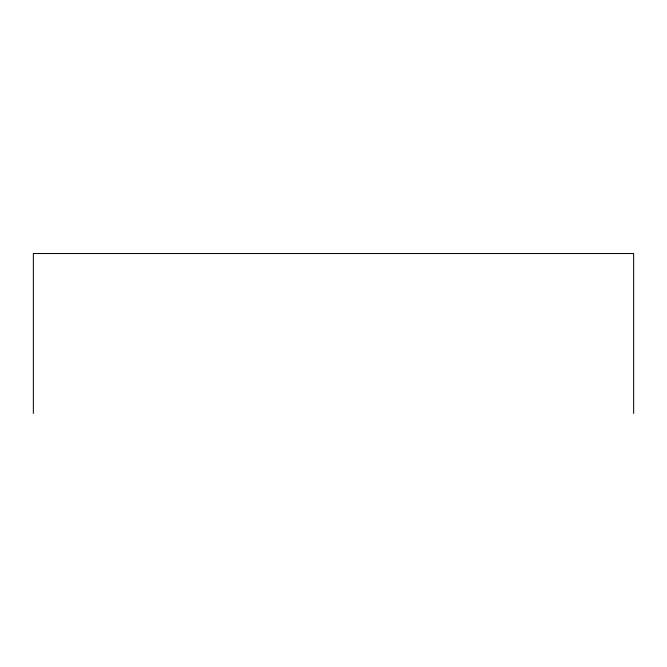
<?xml version="1.0" encoding="UTF-8"?>
<svg xmlns="http://www.w3.org/2000/svg" width="667" height="667" viewBox="0 0 667 667"><rect width="100%" height="100%" fill="white"/><g stroke="black" fill="none" stroke-linecap="round" stroke-linejoin="round"><path stroke-width="1" d="M633.65 413.465L633.65 253.535L33.35 253.535L33.35 413.465"/></g></svg>
